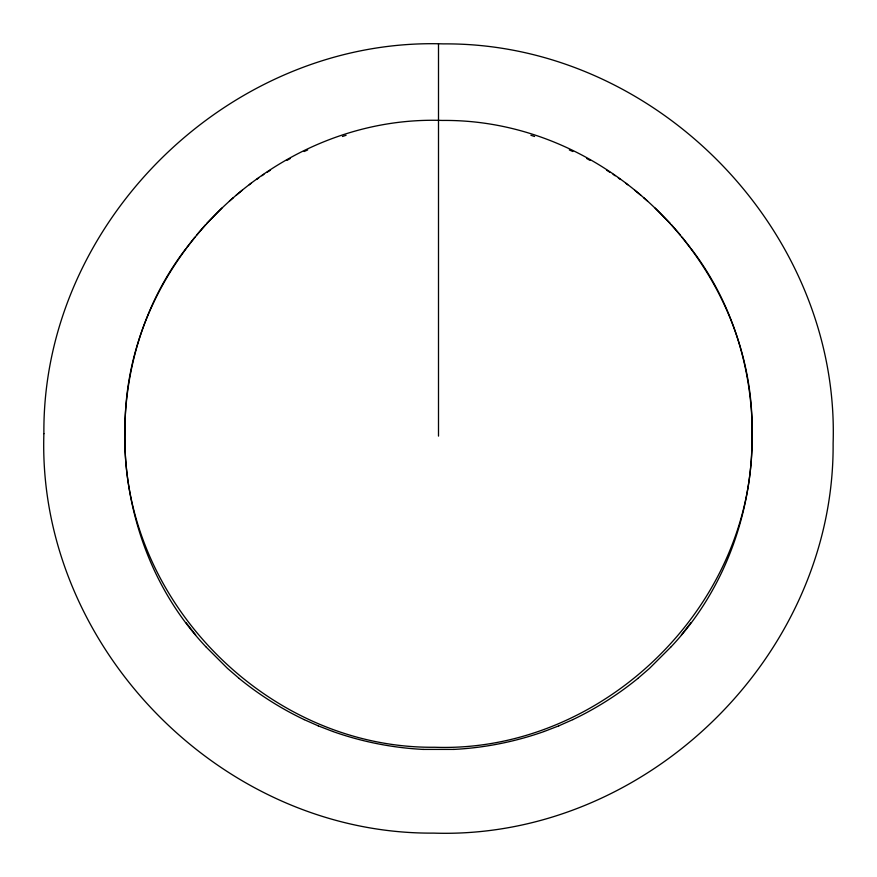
<?xml version="1.0" encoding="UTF-8"?>
<svg xmlns="http://www.w3.org/2000/svg" width="877" height="877" viewBox="0 0 877 877"><rect width="100%" height="100%" fill="white"/><g stroke="black" fill="none" stroke-linecap="round" stroke-linejoin="round"><path stroke-width="1.32" d="M186.11 248.377C97.183 363.9 105.843 540.396 205.722 646.612M671.278 646.612C771.157 540.396 779.817 363.9 690.89 248.377M186.9 247.369L194.815 237.239M681.352 634.926L690.89 622.747M196.437 235.255L205.678 224.545M206.555 223.613L221.892 208.057M671.322 646.579L649.484 668.406L637.798 678.48M229.423 201.063L233.315 197.709M236.242 195.187L242.195 190.298M249.287 184.762L251.315 183.183M637.842 678.458C617.901 694.705 596.042 708.561 572.824 719.622M256.566 179.478L258.671 177.998M261.828 175.784L263.922 174.304M267.178 172.232L270.445 170.171M287.02 160.348L290.375 158.441M304.155 151.513L307.674 149.945M558.726 725.871L572.845 719.611M544.343 731.429L558.748 725.86M342.403 136.483L346.086 135.288M544.365 731.418C515.281 741.745 484.729 747.818 453.913 749.407M453.913 749.407L423.087 749.407M423.087 749.407C392.271 747.807 361.719 741.745 332.635 731.418M530.914 135.288L534.597 136.483M318.252 725.86L332.657 731.429M569.326 149.945L572.845 151.513M304.155 719.611L318.274 725.871M304.176 719.622C280.958 708.561 259.088 694.716 239.158 678.458M586.625 158.441L589.98 160.348M606.555 170.171L609.822 172.232M186.11 622.747L195.648 634.926M613.078 174.304L615.172 175.784M618.329 177.998L620.434 179.478M625.685 183.183L627.713 184.762M634.805 190.298L640.758 195.187M643.685 197.709L647.577 201.063M239.202 678.48L227.483 668.384L205.678 646.579M655.108 208.057L670.445 223.613M671.322 224.545L680.563 235.255M682.185 237.239L690.1 247.369M438.5 43.982L438.5 121.114M438.5 121.333L438.5 436.11M43.883 433.655C36.998 645.954 221.256 834.783 433.655 833.117C645.954 839.991 834.783 655.744 833.117 443.345C840.002 231.046 655.744 42.217 443.345 43.883C231.046 37.009 42.217 221.256 43.883 433.655M125.082 430.004C119.195 598.048 266.52 749.024 434.652 747.259C602.696 753.157 753.683 605.843 751.918 437.7C757.805 269.656 610.48 118.68 442.348 120.445C274.304 114.547 123.317 261.872 125.082 430.004"/></g></svg>
